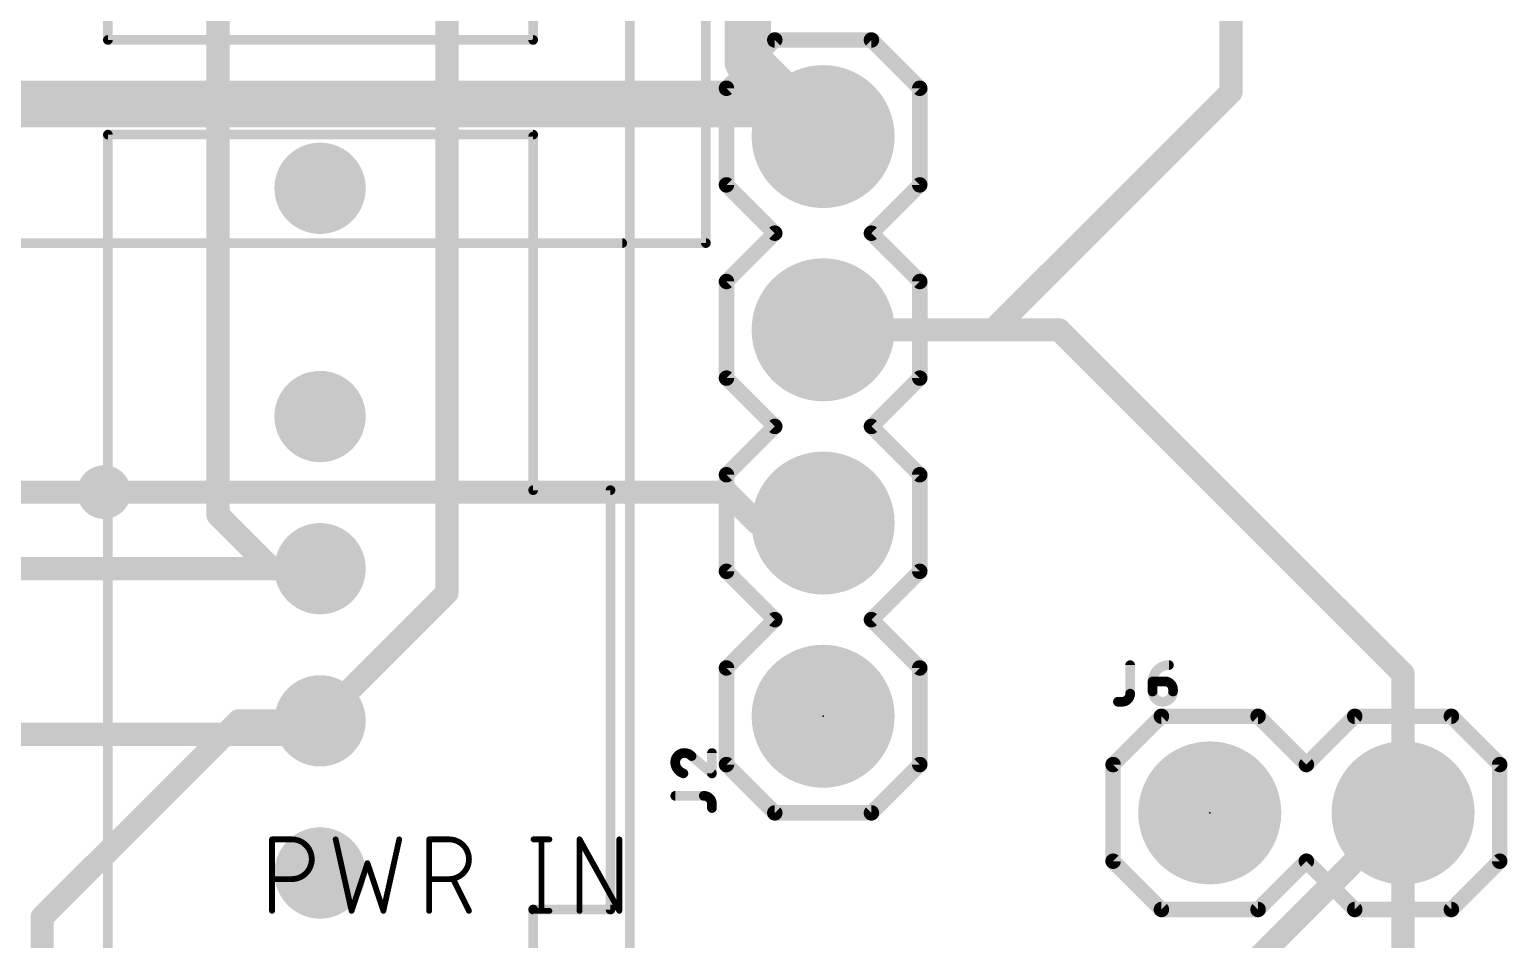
# Model space of a CAD drawing. Extents: x 11.3 to 101.7, y 6.2 to 96.
# Drawn here: x 70.85 to 90.27, y 23.74 to 35.7 of the extents above; entities that cross this region are included whole.
import ezdxf

# ---------------------------------------------------------------- set-up
doc = ezdxf.new("R2010")
doc.units = 0
for name, color, linetype in [('1', 12, 'CONTINUOUS'), ('16', 132, 'CONTINUOUS'), ('17', 110, 'CONTINUOUS'), ('18', 110, 'CONTINUOUS'), ('21', 253, 'CONTINUOUS'), ('23', 53, 'CONTINUOUS'), ('25', 253, 'CONTINUOUS'), ('49', 253, 'CONTINUOUS'), ('51', 253, 'CONTINUOUS')]:
    doc.layers.add(name, color=color, linetype=linetype)

# ---------------------------------------------------------------- blocks, each defined once
blk = doc.blocks.new('RECT')
blk.add_solid([(-0.5, -0.5), (0.5, -0.5), (-0.5, 0.5), (0.5, 0.5)])
blk = doc.blocks.new('ROUNDP')
at = {"const_width": 0.5}
blk.add_lwpolyline([(0, -0.25, 1), (0, 0.25, 1), (0, -0.25)], format="xyb", dxfattribs=at)
blk = doc.blocks.new('ROUNDV')
at = {"const_width": 0.5}
blk.add_lwpolyline([(0, -0.25, 1), (0, 0.25, 1), (0, -0.25)], format="xyb", dxfattribs=at)

msp = doc.modelspace()

# ---------------------------------------------------------------- linework, layer by layer
at = {"layer": '1'}
for points, const_width in [([(86.6394, 34.8742), (86.6394, 38.1508)], 0.3048), ([(80.852, 34.718), (60.7352, 34.718)], 0.6096), ([(81.28, 34.29), (80.852, 34.718)], 0.6096), ([(86.6394, 34.8742), (83.5152, 31.75)], 0.3048), ([(81.28, 31.75), (83.5152, 31.75)], 0.3048), ([(80.01, 29.6164), (71.8312, 29.6164)], 0.3048), ([(80.4164, 29.21), (80.01, 29.6164)], 0.3048), ([(80.4164, 29.21), (81.28, 29.21)], 0.3048), ([(74.67, 26.61), (74.4922, 26.4322)], 0.3048), ([(74.4922, 26.4322), (61.2486, 26.4322)], 0.3048), ([(86.9442, 23.4442), (88.9, 25.4)], 0.3048)]:
    msp.add_lwpolyline(points, dxfattribs=dict(at, const_width=const_width))
for points, const_width in [([(80.9598, 34.8258, 1), (80.7442, 34.6102)], 0.3048), ([(80.852, 34.5656, 1), (80.852, 34.8704)], 0.3048), ([(86.6933, 34.8203, 1), (86.5855, 34.9281)], 0.1524), ([(86.5632, 34.8742, 1), (86.7156, 34.8742)], 0.1524), ([(81.1722, 34.1822, 1), (81.3878, 34.3978)], 0.3048), ([(81.28, 31.8262, 1), (81.28, 31.6738)], 0.1524), ([(83.4613, 31.8039, 1), (83.5691, 31.6961)], 0.1524), ([(83.5152, 31.6738, 1), (83.5152, 31.8262)], 0.1524), ([(71.8312, 29.6926, 1), (71.8312, 29.5402)], 0.1524), ([(80.0639, 29.6703, 1), (79.9561, 29.5625)], 0.1524), ([(80.01, 29.5402, 1), (80.01, 29.6926)], 0.1524), ([(80.4164, 29.2862, 1), (80.4164, 29.1338)], 0.1524), ([(80.3625, 29.1561, 1), (80.4703, 29.2639)], 0.1524), ([(81.28, 29.1338, 1), (81.28, 29.2862)], 0.1524), ([(74.7239, 26.5561, 1), (74.6161, 26.6639)], 0.1524), ([(74.4383, 26.4861, 1), (74.5461, 26.3783)], 0.1524), ([(74.4922, 26.356, 1), (74.4922, 26.5084)], 0.1524), ([(88.9539, 25.3461, 1), (88.8461, 25.4539)], 0.1524)]:
    msp.add_lwpolyline(points, format="xyb", dxfattribs=dict(at, const_width=const_width))
at = {"layer": '16'}
for points, const_width in [([(73.3298, 46.3198), (73.3298, 29.3152)], 0.3048), ([(80.2894, 35.2806), (80.2894, 45.0596)], 0.6096), ([(76.3368, 44.005), (76.3368, 28.2904)], 0.3048), ([(81.28, 34.29), (80.2894, 35.2806)], 0.6096), ([(81.28, 31.75), (84.3788, 31.75)], 0.3048), ([(84.3788, 31.75), (88.9, 27.2288)], 0.3048), ([(68.5038, 29.6164), (71.8312, 29.6164)], 0.3048), ([(74.035, 28.61), (73.3298, 29.3152)], 0.3048), ([(63.7128, 28.61), (74.67, 28.61)], 0.3048), ([(74.035, 28.61), (74.67, 28.61)], 0.3048), ([(76.3368, 28.2904), (74.67, 26.6236)], 0.3048), ([(88.9, 27.2288), (88.9, 25.4)], 0.3048), ([(71.0184, 24.0284), (73.6, 26.61)], 0.3048), ([(73.6, 26.61), (74.67, 26.61)], 0.3048), ([(74.67, 26.61), (74.67, 26.6236)], 0.3048), ([(88.9, 25.4), (88.9, 21.59)], 0.3048), ([(71.0184, 22.6568), (71.0184, 24.0284)], 0.3048)]:
    msp.add_lwpolyline(points, dxfattribs=dict(at, const_width=const_width))
for points, const_width in [([(80.3972, 35.3884, 1), (80.1816, 35.1728)], 0.3048), ([(80.137, 35.2806, 1), (80.4418, 35.2806)], 0.3048), ([(81.1722, 34.1822, 1), (81.3878, 34.3978)], 0.3048), ([(81.28, 31.8262, 1), (81.28, 31.6738)], 0.1524), ([(84.4327, 31.8039, 1), (84.3249, 31.6961)], 0.1524), ([(84.3788, 31.6738, 1), (84.3788, 31.8262)], 0.1524), ([(71.8312, 29.5402, 1), (71.8312, 29.6926)], 0.1524), ([(73.3837, 29.3691, 1), (73.2759, 29.2613)], 0.1524), ([(73.2536, 29.3152, 1), (73.406, 29.3152)], 0.1524), ([(74.035, 28.6862, 1), (74.035, 28.5338)], 0.1524), ([(73.9811, 28.5561, 1), (74.0889, 28.6639)], 0.1524), ([(74.67, 28.5338, 1), (74.67, 28.6862)], 0.1524), ([(74.67, 28.5338, 1), (74.67, 28.6862)], 0.1524), ([(76.2606, 28.2904, 1), (76.413, 28.2904)], 0.1524), ([(76.3907, 28.2365, 1), (76.2829, 28.3443)], 0.1524), ([(88.9762, 27.2288, 1), (88.8238, 27.2288)], 0.1524), ([(88.8461, 27.1749, 1), (88.9539, 27.2827)], 0.1524), ([(73.6, 26.6862, 1), (73.6, 26.5338)], 0.1524), ([(73.6539, 26.5561, 1), (73.5461, 26.6639)], 0.1524), ([(74.7462, 26.6236, 1), (74.5938, 26.6236)], 0.1524), ([(74.6161, 26.6775, 1), (74.7239, 26.5697)], 0.1524), ([(74.5938, 26.61, 1), (74.7462, 26.61)], 0.1524), ([(74.67, 26.5338, 1), (74.67, 26.6862)], 0.1524), ([(88.9762, 25.4, 1), (88.8238, 25.4)], 0.1524), ([(88.8238, 25.4, 1), (88.9762, 25.4)], 0.1524), ([(71.0946, 24.0284, 1), (70.9422, 24.0284)], 0.1524), ([(70.9645, 24.0823, 1), (71.0723, 23.9745)], 0.1524)]:
    msp.add_lwpolyline(points, format="xyb", dxfattribs=dict(at, const_width=const_width))
at = {"layer": '21'}
for points, const_width in [([(71.882, 35.56), (71.882, 53.3654)], 0.127), ([(77.47, 35.56), (77.47, 43.18)], 0.127), ([(77.47, 35.56), (71.882, 35.56)], 0.127), ([(80.01, 34.925), (80.645, 35.56)], 0.2032), ([(80.645, 35.56), (81.915, 35.56)], 0.2032), ([(81.915, 35.56), (82.55, 34.925)], 0.2032), ([(80.01, 33.655), (80.01, 34.925)], 0.2032), ([(82.55, 34.925), (82.55, 33.655)], 0.2032), ([(71.882, 16.51), (71.882, 34.3154)], 0.127), ([(71.882, 34.3154), (77.47, 34.3154)], 0.127), ([(77.47, 29.6418), (77.47, 34.29)], 0.127), ([(80.01, 33.655), (80.645, 33.02)], 0.2032), ([(81.915, 33.02), (82.55, 33.655)], 0.2032), ([(80.01, 32.385), (80.645, 33.02)], 0.2032), ([(81.915, 33.02), (82.55, 32.385)], 0.2032), ([(80.01, 31.115), (80.01, 32.385)], 0.2032), ([(82.55, 32.385), (82.55, 31.115)], 0.2032), ([(80.645, 30.48), (80.01, 31.115)], 0.2032), ([(82.55, 31.115), (81.915, 30.48)], 0.2032), ([(80.01, 29.845), (80.645, 30.48)], 0.2032), ([(81.915, 30.48), (82.55, 29.845)], 0.2032), ([(80.01, 28.575), (80.01, 29.845)], 0.2032), ([(82.55, 29.845), (82.55, 28.575)], 0.2032), ([(78.486, 29.6418), (77.47, 29.6418)], 0.127), ([(78.486, 29.6418), (78.486, 24.13)], 0.127), ([(80.645, 27.94), (80.01, 28.575)], 0.2032), ([(82.55, 28.575), (81.915, 27.94)], 0.2032), ([(80.01, 27.305), (80.645, 27.94)], 0.2032), ([(81.915, 27.94), (82.55, 27.305)], 0.2032), ([(80.01, 26.035), (80.01, 27.305)], 0.2032), ([(82.55, 27.305), (82.55, 26.035)], 0.2032), ([(85.725, 26.67), (85.09, 26.035)], 0.2032), ([(85.725, 26.67), (86.995, 26.67)], 0.2032), ([(86.995, 26.67), (87.63, 26.035)], 0.2032), ([(87.63, 26.035), (88.265, 26.67)], 0.2032), ([(88.265, 26.67), (89.535, 26.67)], 0.2032), ([(89.535, 26.67), (90.17, 26.035)], 0.2032), ([(80.01, 26.035), (80.645, 25.4)], 0.2032), ([(81.915, 25.4), (82.55, 26.035)], 0.2032), ([(85.09, 26.035), (85.09, 24.765)], 0.2032), ([(90.17, 26.035), (90.17, 24.765)], 0.2032), ([(80.645, 25.4), (81.915, 25.4)], 0.2032), ([(85.09, 24.765), (85.725, 24.13)], 0.2032), ([(87.63, 24.765), (86.995, 24.13)], 0.2032), ([(88.265, 24.13), (87.63, 24.765)], 0.2032), ([(90.17, 24.765), (89.535, 24.13)], 0.2032), ([(77.47, 16.51), (77.47, 24.13)], 0.127), ([(78.486, 24.13), (77.47, 24.13)], 0.127), ([(86.995, 24.13), (85.725, 24.13)], 0.2032), ([(89.535, 24.13), (88.265, 24.13)], 0.2032)]:
    msp.add_lwpolyline(points, dxfattribs=dict(at, const_width=const_width))
for points, const_width in [([(71.882, 35.5918, 1), (71.882, 35.5282)], 0.0635), ([(71.8503, 35.56, 1), (71.9138, 35.56)], 0.0635), ([(77.4382, 35.56, 1), (77.5018, 35.56)], 0.0635), ([(77.47, 35.5282, 1), (77.47, 35.5918)], 0.0635), ([(80.645, 35.6108, 1), (80.645, 35.5092)], 0.1016), ([(80.6809, 35.5241, 1), (80.6091, 35.5959)], 0.1016), ([(81.9509, 35.5959, 1), (81.8791, 35.5241)], 0.1016), ([(81.915, 35.5092, 1), (81.915, 35.6108)], 0.1016), ([(80.0608, 34.925, 1), (79.9592, 34.925)], 0.1016), ([(79.9741, 34.9609, 1), (80.0459, 34.8891)], 0.1016), ([(82.6008, 34.925, 1), (82.4992, 34.925)], 0.1016), ([(82.5141, 34.8891, 1), (82.5859, 34.9609)], 0.1016), ([(71.882, 34.3472, 1), (71.882, 34.2837)], 0.0635), ([(71.9138, 34.3154, 1), (71.8503, 34.3154)], 0.0635), ([(77.47, 34.2837, 1), (77.47, 34.3472)], 0.0635), ([(77.5018, 34.29, 1), (77.4382, 34.29)], 0.0635), ([(80.0459, 33.6909, 1), (79.9741, 33.6191)], 0.1016), ([(79.9592, 33.655, 1), (80.0608, 33.655)], 0.1016), ([(82.4992, 33.655, 1), (82.6008, 33.655)], 0.1016), ([(82.5859, 33.6191, 1), (82.5141, 33.6909)], 0.1016), ([(80.6809, 32.9841, 1), (80.6091, 33.0559)], 0.1016), ([(80.6091, 32.9841, 1), (80.6809, 33.0559)], 0.1016), ([(81.9509, 33.0559, 1), (81.8791, 32.9841)], 0.1016), ([(81.8791, 33.0559, 1), (81.9509, 32.9841)], 0.1016), ([(80.0608, 32.385, 1), (79.9592, 32.385)], 0.1016), ([(79.9741, 32.4209, 1), (80.0459, 32.3491)], 0.1016), ([(82.6008, 32.385, 1), (82.4992, 32.385)], 0.1016), ([(82.5141, 32.3491, 1), (82.5859, 32.4209)], 0.1016), ([(80.0459, 31.1509, 1), (79.9741, 31.0791)], 0.1016), ([(79.9592, 31.115, 1), (80.0608, 31.115)], 0.1016), ([(82.4992, 31.115, 1), (82.6008, 31.115)], 0.1016), ([(82.5859, 31.0791, 1), (82.5141, 31.1509)], 0.1016), ([(80.6809, 30.4441, 1), (80.6091, 30.5159)], 0.1016), ([(80.6091, 30.4441, 1), (80.6809, 30.5159)], 0.1016), ([(81.9509, 30.5159, 1), (81.8791, 30.4441)], 0.1016), ([(81.8791, 30.5159, 1), (81.9509, 30.4441)], 0.1016), ([(80.0608, 29.845, 1), (79.9592, 29.845)], 0.1016), ([(79.9741, 29.8809, 1), (80.0459, 29.8091)], 0.1016), ([(82.6008, 29.845, 1), (82.4992, 29.845)], 0.1016), ([(82.5141, 29.8091, 1), (82.5859, 29.8809)], 0.1016), ([(77.4382, 29.6418, 1), (77.5018, 29.6418)], 0.0635), ([(77.47, 29.6735, 1), (77.47, 29.6101)], 0.0635), ([(78.5178, 29.6418, 1), (78.4543, 29.6418)], 0.0635), ([(78.486, 29.6101, 1), (78.486, 29.6735)], 0.0635), ([(80.0459, 28.6109, 1), (79.9741, 28.5391)], 0.1016), ([(79.9592, 28.575, 1), (80.0608, 28.575)], 0.1016), ([(82.4992, 28.575, 1), (82.6008, 28.575)], 0.1016), ([(82.5859, 28.5391, 1), (82.5141, 28.6109)], 0.1016), ([(80.6809, 27.9041, 1), (80.6091, 27.9759)], 0.1016), ([(80.6091, 27.9041, 1), (80.6809, 27.9759)], 0.1016), ([(81.9509, 27.9759, 1), (81.8791, 27.9041)], 0.1016), ([(81.8791, 27.9759, 1), (81.9509, 27.9041)], 0.1016), ([(80.0608, 27.305, 1), (79.9592, 27.305)], 0.1016), ([(79.9741, 27.3409, 1), (80.0459, 27.2691)], 0.1016), ([(82.6008, 27.305, 1), (82.4992, 27.305)], 0.1016), ([(82.5141, 27.2691, 1), (82.5859, 27.3409)], 0.1016), ([(85.725, 26.7208, 1), (85.725, 26.6192)], 0.1016), ([(85.7609, 26.6341, 1), (85.6891, 26.7059)], 0.1016), ([(87.0309, 26.7059, 1), (86.9591, 26.6341)], 0.1016), ([(86.995, 26.6192, 1), (86.995, 26.7208)], 0.1016), ([(88.265, 26.7208, 1), (88.265, 26.6192)], 0.1016), ([(88.3009, 26.6341, 1), (88.2291, 26.7059)], 0.1016), ([(89.5709, 26.7059, 1), (89.4991, 26.6341)], 0.1016), ([(89.535, 26.6192, 1), (89.535, 26.7208)], 0.1016), ([(80.0459, 26.0709, 1), (79.9741, 25.9991)], 0.1016), ([(79.9592, 26.035, 1), (80.0608, 26.035)], 0.1016), ([(82.4992, 26.035, 1), (82.6008, 26.035)], 0.1016), ([(82.5859, 25.9991, 1), (82.5141, 26.0709)], 0.1016), ([(85.1408, 26.035, 1), (85.0392, 26.035)], 0.1016), ([(85.0541, 26.0709, 1), (85.1259, 25.9991)], 0.1016), ([(87.5941, 26.0709, 1), (87.6659, 25.9991)], 0.1016), ([(87.5941, 25.9991, 1), (87.6659, 26.0709)], 0.1016), ([(90.2208, 26.035, 1), (90.1192, 26.035)], 0.1016), ([(90.1341, 25.9991, 1), (90.2059, 26.0709)], 0.1016), ([(80.645, 25.4508, 1), (80.645, 25.3492)], 0.1016), ([(80.6091, 25.3641, 1), (80.6809, 25.4359)], 0.1016), ([(81.8791, 25.4359, 1), (81.9509, 25.3641)], 0.1016), ([(81.915, 25.3492, 1), (81.915, 25.4508)], 0.1016), ([(85.1259, 24.8009, 1), (85.0541, 24.7291)], 0.1016), ([(87.6659, 24.8009, 1), (87.5941, 24.7291)], 0.1016), ([(87.6659, 24.7291, 1), (87.5941, 24.8009)], 0.1016), ([(90.2059, 24.7291, 1), (90.1341, 24.8009)], 0.1016), ([(85.0392, 24.765, 1), (85.1408, 24.765)], 0.1016), ([(90.1192, 24.765, 1), (90.2208, 24.765)], 0.1016), ([(77.5018, 24.13, 1), (77.4382, 24.13)], 0.0635), ([(77.47, 24.1618, 1), (77.47, 24.0983)], 0.0635), ([(78.4543, 24.13, 1), (78.5178, 24.13)], 0.0635), ([(78.486, 24.0983, 1), (78.486, 24.1618)], 0.0635), ([(85.725, 24.1808, 1), (85.725, 24.0792)], 0.1016), ([(85.6891, 24.0941, 1), (85.7609, 24.1659)], 0.1016), ([(86.9591, 24.1659, 1), (87.0309, 24.0941)], 0.1016), ([(86.995, 24.0792, 1), (86.995, 24.1808)], 0.1016), ([(88.265, 24.1808, 1), (88.265, 24.0792)], 0.1016), ([(88.2291, 24.0941, 1), (88.3009, 24.1659)], 0.1016), ([(89.4991, 24.1659, 1), (89.5709, 24.0941)], 0.1016), ([(89.535, 24.0792, 1), (89.535, 24.1808)], 0.1016)]:
    msp.add_lwpolyline(points, format="xyb", dxfattribs=dict(at, const_width=const_width))
at = {"layer": '23'}
for p in [(77.47, 35.56), (81.28, 26.67), (86.36, 25.4)]:
    msp.add_point(p, dxfattribs=at)
at = {"layer": '25'}
for points, const_width in [([(85.3461, 27.3431, 1), (85.2826, 27.3431)], 0.0635), ([(85.8236, 27.3431, 0.4142), (85.6092, 27.1286)], 0.127), ([(85.8236, 27.3114, 1), (85.8236, 27.3748)], 0.0635), ([(85.6409, 27.1286, 1), (85.5774, 27.1286)], 0.0635), ([(85.6092, 27.1604, 1), (85.6092, 27.0969)], 0.0635), ([(85.8773, 27.0214, 0.4142), (85.77, 27.1286)], 0.127), ([(85.77, 27.1604, 1), (85.77, 27.0969)], 0.0635), ([(85.77, 27.0969, 1), (85.77, 27.1604)], 0.0635), ([(85.2071, 26.8605, 0.4142), (85.3144, 26.9677)], 0.127), ([(85.3461, 26.9677, 1), (85.2826, 26.9677)], 0.0635), ([(85.2826, 26.9677, 1), (85.3461, 26.9677)], 0.0635), ([(85.5774, 27.1286, 1), (85.6409, 27.1286)], 0.0635), ([(85.6409, 26.9946, 1), (85.5774, 26.9946)], 0.0635), ([(85.5774, 26.9946, 1), (85.6409, 26.9946)], 0.0635), ([(85.6092, 26.9946, 1), (85.8773, 26.9946)], 0.127), ([(85.909, 27.0214, 1), (85.8455, 27.0214)], 0.0635), ([(85.909, 26.9946, 1), (85.8455, 26.9946)], 0.0635), ([(85.8455, 27.0214, 1), (85.909, 27.0214)], 0.0635), ([(85.8455, 26.9946, 1), (85.909, 26.9946)], 0.0635), ([(85.1535, 26.8923, 1), (85.1535, 26.8288)], 0.0635), ([(85.2071, 26.8923, 1), (85.2071, 26.8288)], 0.0635), ([(85.2071, 26.8288, 1), (85.2071, 26.8923)], 0.0635), ([(79.4576, 26.1873, 0.4142), (79.3369, 26.0666)], 0.127), ([(79.5514, 26.1471, 0.2053), (79.4576, 26.1873)], 0.127), ([(79.4576, 26.219, 1), (79.4576, 26.1555)], 0.0635), ([(79.4576, 26.1555, 1), (79.4576, 26.219)], 0.0635), ([(79.8513, 26.1873, 1), (79.7878, 26.1873)], 0.0635), ([(79.3051, 26.0666, 1), (79.3686, 26.0666)], 0.0635), ([(79.3369, 26.0666, 0.3252), (79.4441, 25.9192)], 0.127), ([(79.3686, 26.0666, 1), (79.3052, 26.0666)], 0.0635), ([(79.572, 26.1712, 1), (79.5308, 26.1229)], 0.0635), ([(79.5284, 26.1252, 1), (79.5744, 26.1689)], 0.0635), ([(79.4344, 25.889, 1), (79.4539, 25.9494)], 0.0635), ([(79.7878, 25.9192, 1), (79.8513, 25.9192)], 0.0635), ([(79.7989, 25.895, 1), (79.8401, 25.9434)], 0.0635), ([(79.3369, 25.6561, 1), (79.3369, 25.5926)], 0.0635), ([(79.8195, 25.5171, 0.4142), (79.7123, 25.6244)], 0.127), ([(79.7123, 25.6561, 1), (79.7123, 25.5926)], 0.0635), ([(79.7123, 25.5926, 1), (79.7123, 25.6561)], 0.0635), ([(79.8513, 25.5171, 1), (79.7878, 25.5171)], 0.0635), ([(79.7878, 25.5171, 1), (79.8513, 25.5171)], 0.0635), ([(79.7878, 25.4635, 1), (79.8513, 25.4635)], 0.0635)]:
    msp.add_lwpolyline(points, format="xyb", dxfattribs=dict(at, const_width=const_width))
at = {"layer": '25', "const_width": 0.127}
for points in [[(85.3144, 27.3431), (85.3144, 26.9677)], [(85.6092, 27.1286), (85.77, 27.1286)], [(85.6092, 26.9946), (85.6092, 27.1286)], [(85.8773, 27.0214), (85.8773, 26.9946)], [(85.2071, 26.8605), (85.1535, 26.8605)], [(79.8195, 25.9192), (79.8195, 26.1873)], [(79.5514, 26.1471), (79.8195, 25.9192)], [(79.3369, 25.6244), (79.7123, 25.6244)], [(79.8195, 25.5171), (79.8195, 25.4635)]]:
    msp.add_lwpolyline(points, dxfattribs=at)
at = {"layer": '49'}
for points, const_width in [([(78.74, 11.89), (78.74, 90.89)], 0.127), ([(79.74, 32.89), (79.74, 47.89)], 0.127), ([(67.74, 32.89), (79.74, 32.89)], 0.127), ([(78.64, 32.89), (67.74, 32.89)], 0.127), ([(74.0391, 24.1121), (74.0391, 25.0519)], 0.0762), ([(74.0391, 25.0519), (74.3001, 25.0519)], 0.0762), ([(74.8752, 25.0519), (75.084, 24.1121)], 0.0762), ([(75.5017, 24.1121), (75.7105, 25.0519)], 0.0762), ([(76.1043, 24.1121), (76.1043, 25.0519)], 0.0762), ([(76.1043, 25.0519), (76.3654, 25.0519)], 0.0762), ([(77.4744, 25.0519), (77.6833, 25.0519)], 0.0762), ([(77.5788, 25.0519), (77.5788, 24.1121)], 0.0762), ([(78.0798, 24.1121), (78.0798, 25.0519)], 0.0762), ([(78.0798, 25.0519), (78.6019, 24.1121)], 0.0762), ([(78.6019, 24.1121), (78.6019, 25.0519)], 0.0762), ([(75.084, 24.1121), (75.2929, 24.7386)], 0.0762), ([(75.2929, 24.7386), (75.5017, 24.1121)], 0.0762), ([(74.3001, 24.5298), (74.0391, 24.5298)], 0.0762), ([(76.3654, 24.5298), (76.1043, 24.5298)], 0.0762), ([(76.6264, 24.1121), (76.4176, 24.5298)], 0.0762), ([(77.4744, 24.1121), (77.6833, 24.1121)], 0.0762)]:
    msp.add_lwpolyline(points, dxfattribs=dict(at, const_width=const_width))
for points, const_width in [([(78.64, 32.8582, 1), (78.64, 32.9218)], 0.0635), ([(79.7083, 32.89, 1), (79.7718, 32.89)], 0.0635), ([(79.74, 32.8582, 1), (79.74, 32.9218)], 0.0635), ([(74.0581, 25.0519, 1), (74.02, 25.0519)], 0.0381), ([(74.0391, 25.0709, 1), (74.0391, 25.0328)], 0.0381), ([(74.3001, 24.5298, 1), (74.3001, 25.0519)], 0.0762), ([(74.3001, 25.0709, 1), (74.3001, 25.0328)], 0.0381), ([(74.3001, 25.0328, 1), (74.3001, 25.0709)], 0.0381), ([(74.8938, 25.056, 1), (74.8566, 25.0478)], 0.0381), ([(75.7291, 25.0478, 1), (75.692, 25.056)], 0.0381), ([(76.1043, 25.0709, 1), (76.1043, 25.0328)], 0.0381), ([(76.1234, 25.0519, 1), (76.0853, 25.0519)], 0.0381), ([(76.3654, 24.5298, 1), (76.3654, 25.0519)], 0.0762), ([(76.3654, 25.0709, 1), (76.3654, 25.0328)], 0.0381), ([(76.3654, 25.0328, 1), (76.3654, 25.0709)], 0.0381), ([(77.4744, 25.0709, 1), (77.4744, 25.0328)], 0.0381), ([(77.5979, 25.0519, 1), (77.5598, 25.0519)], 0.0381), ([(77.6833, 25.0328, 1), (77.6833, 25.0709)], 0.0381), ([(78.0964, 25.0612, 1), (78.0631, 25.0426)], 0.0381), ([(78.0988, 25.0519, 1), (78.0607, 25.0519)], 0.0381), ([(78.6209, 25.0519, 1), (78.5829, 25.0519)], 0.0381), ([(75.3109, 24.7447, 1), (75.2748, 24.7326)], 0.0381), ([(75.3109, 24.7326, 1), (75.2748, 24.7447)], 0.0381), ([(74.0391, 24.5488, 1), (74.0391, 24.5107)], 0.0381), ([(74.3001, 24.5488, 1), (74.3001, 24.5107)], 0.0381), ([(74.3001, 24.5107, 1), (74.3001, 24.5488)], 0.0381), ([(76.1043, 24.5488, 1), (76.1043, 24.5107)], 0.0381), ([(76.3654, 24.5488, 1), (76.3654, 24.5107)], 0.0381), ([(76.3654, 24.5107, 1), (76.3654, 24.5488)], 0.0381), ([(76.4346, 24.5383, 1), (76.4005, 24.5213)], 0.0381), ([(74.02, 24.1121, 1), (74.0581, 24.1121)], 0.0381), ([(75.0659, 24.1181, 1), (75.1021, 24.1061)], 0.0381), ([(75.0654, 24.108, 1), (75.1026, 24.1162)], 0.0381), ([(75.4831, 24.1162, 1), (75.5203, 24.108)], 0.0381), ([(75.4836, 24.1061, 1), (75.5198, 24.1181)], 0.0381), ([(76.0853, 24.1121, 1), (76.1234, 24.1121)], 0.0381), ([(76.6094, 24.1036, 1), (76.6435, 24.1206)], 0.0381), ([(77.4744, 24.1312, 1), (77.4744, 24.0931)], 0.0381), ([(77.5598, 24.1121, 1), (77.5979, 24.1121)], 0.0381), ([(77.6833, 24.0931, 1), (77.6833, 24.1312)], 0.0381), ([(78.0607, 24.1121, 1), (78.0988, 24.1121)], 0.0381), ([(78.5829, 24.1121, 1), (78.6209, 24.1121)], 0.0381), ([(78.5852, 24.1028, 1), (78.6186, 24.1214)], 0.0381)]:
    msp.add_lwpolyline(points, format="xyb", dxfattribs=dict(at, const_width=const_width))

# ---------------------------------------------------------------- block references
at = {"layer": '17'}
for p, xscale, yscale, rotation in [((81.28, 34.29), 1.8796, 1.8796, 180), ((81.28, 34.29), 1.8796, 1.8796, 180), ((74.67, 33.61), 1.2, 1.2, 90), ((74.67, 33.61), 1.2, 1.2, 90), ((81.28, 31.75), 1.8796, 1.8796, 180), ((81.28, 31.75), 1.8796, 1.8796, 180), ((74.67, 30.61), 1.2, 1.2, 90), ((74.67, 30.61), 1.2, 1.2, 90), ((81.28, 29.21), 1.8796, 1.8796, 180), ((81.28, 29.21), 1.8796, 1.8796, 180), ((74.67, 28.61), 1.2, 1.2, 90), ((74.67, 28.61), 1.2, 1.2, 90), ((81.28, 26.67), 1.8796, 1.8796, 180), ((81.28, 26.67), 1.8796, 1.8796, 180), ((74.67, 26.61), 1.2, 1.2, 90), ((74.67, 26.61), 1.2, 1.2, 90), ((86.36, 25.4), 1.8796, 1.8796, 90), ((86.36, 25.4), 1.8796, 1.8796, 90), ((88.9, 25.4), 1.8796, 1.8796, 90), ((88.9, 25.4), 1.8796, 1.8796, 90), ((74.67, 24.61), 1.2, 1.2, 90), ((74.67, 24.61), 1.2, 1.2, 90)]:
    msp.add_blockref('ROUNDP', p, dxfattribs=dict(at, xscale=xscale, yscale=yscale, rotation=rotation))
at = {"layer": '18', "xscale": 0.7056, "yscale": 0.7056}
msp.add_blockref('ROUNDV', (71.8312, 29.6164), dxfattribs=at)
msp.add_blockref('ROUNDV', (71.8312, 29.6164), dxfattribs=at)
at = {"layer": '51', "xscale": 0.508, "yscale": 0.508, "rotation": 90}
for p in [(81.28, 34.29), (81.28, 31.75), (81.28, 29.21), (81.28, 26.67)]:
    msp.add_blockref('RECT', p, dxfattribs=at)
at = {"layer": '51', "xscale": 0.508, "yscale": 0.508}
for p in [(86.36, 25.4), (88.9, 25.4)]:
    msp.add_blockref('RECT', p, dxfattribs=at)

doc.saveas('drawing.dxf')
